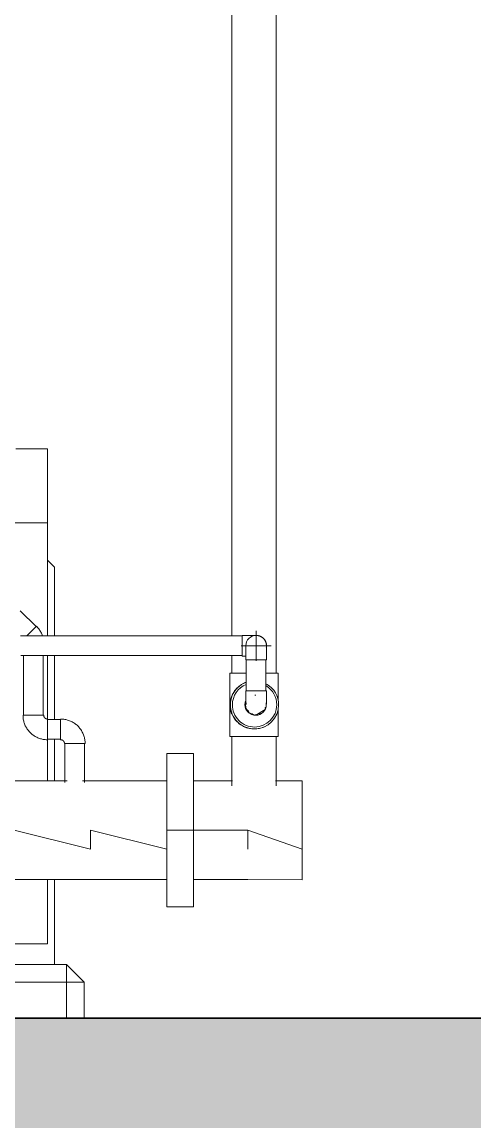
# Model space of a CAD drawing. Header units: centimetres. Extents: x -11896 to 2794, y -437 to 1921.
# Drawn here: x 910.6 to 987, y 76.6 to 262.4 of the extents above; entities that cross this region are included whole.
import ezdxf

# ---------------------------------------------------------------- set-up
doc = ezdxf.new("R2010")
doc.units = ezdxf.units.CM
doc.linetypes.add('Centre', pattern=[3.175, 0.635, -0.475, 1.59, -0.475])
for name, color, linetype, lineweight in [('A-FLOR', 7, 'Continuous', 9), ('A-FLOR-LEVL', 7, 'Continuous', 9), ('A-FLOR-PATT', 7, 'Continuous', 35), ('G-IMPT', 7, 'Continuous', 9), ('M-EQPM', 7, 'Continuous', 9), ('P-PIPE', 7, 'Continuous', 9), ('P-PIPE-CNTR', 7, 'Continuous', 9)]:
    doc.layers.add(name, color=color, linetype=linetype, lineweight=lineweight)

# ---------------------------------------------------------------- blocks, each defined once
blk = doc.blocks.new('PQ_RVR_EST-01_ZZ_ZZ_MO_T_A_rvt-2-Sección 2-2')
at = {"layer": 'A-FLOR-PATT', "lineweight": 9, "true_color": 0x9a9a9a}
blk.add_hatch(color=253, dxfattribs=at).paths.add_polyline_path([(-115.52, 44), (-115.52, 94), (-5125.17, 94), (-5125.17, 44), (-133.39, 44)])
at = {"layer": 'A-FLOR', "lineweight": 35}
blk.add_line((-327.25, 94), (-1483.52, 94), dxfattribs=at)
blk = doc.blocks.new('Family1 - Part1_dwg-1350417-Sección 2-2')
at = {"layer": 'G-IMPT'}
for p, q in [((-541.08, 190.21), (-535.72, 190.21)), ((-535.72, 177.7), (-535.72, 190.21)), ((-546.5, 177.7), (-535.72, 177.7)), ((-535.72, 158.6), (-535.72, 177.7)), ((-535.72, 171.42), (-534.55, 170.24)), ((-534.55, 170.24), (-534.55, 158.6)), ((-535.72, 144.47), (-535.72, 155.28)), ((-534.55, 155.28), (-534.55, 144.47)), ((-535.72, 134.09), (-535.72, 141.14)), ((-534.55, 141.14), (-534.55, 134.09)), ((-535.72, 106.53), (-535.72, 117.44)), ((-534.55, 103.06), (-534.55, 117.43)), ((-567.7, 106.53), (-535.72, 106.53)), ((-556.97, 103.06), (-532.55, 103.06)), ((-532.55, 100.06), (-532.55, 103.06)), ((-529.55, 100.06), (-532.55, 103.06)), ((-532.55, 100.06), (-556.32, 100.06)), ((-532.55, 94), (-532.55, 100.06)), ((-529.55, 100.06), (-532.55, 100.06)), ((-529.55, 100.06), (-529.55, 94))]:
    blk.add_line(p, q, dxfattribs=at)
blk = doc.blocks.new('Family1 - Family1-1350418-Sección 2-2')
blk.add_blockref('Family1 - Part1_dwg-1350417-Sección 2-2', (0, 0))
blk = doc.blocks.new('Bomba 5 - Bomba 5-1414660-Sección 2-2')
at = {"layer": 'M-EQPM'}
for p, q in [((-515.59, 138.08), (-515.59, 138.72)), ((-515.59, 138.08), (-515.59, 138.72)), ((-515.59, 138.72), (-511.09, 138.72)), ((-515.59, 136.24), (-515.59, 138.08)), ((-515.59, 136.24), (-515.59, 138.08)), ((-511.09, 138.72), (-511.09, 138.08)), ((-511.09, 138.08), (-511.09, 138.72)), ((-511.09, 138.08), (-511.09, 136.24)), ((-511.09, 136.24), (-511.09, 138.08)), ((-515.59, 133.38), (-515.59, 136.24)), ((-515.59, 133.38), (-515.59, 136.24)), ((-511.09, 136.24), (-511.09, 133.38)), ((-511.09, 133.38), (-511.09, 136.24)), ((-532.44, 134.09), (-541.39, 134.08)), ((-528.49, 134.09), (-529.84, 134.09)), ((-515.59, 134.1), (-528.49, 134.09)), ((-511.09, 134.1), (-504.48, 134.11)), ((-497.24, 134.11), (-492.7, 134.12)), ((-492.7, 134.12), (-492.7, 133.48)), ((-492.7, 133.48), (-492.7, 134.12)), ((-515.59, 129.76), (-515.59, 133.38)), ((-515.59, 129.76), (-515.59, 133.38)), ((-511.09, 133.38), (-511.09, 129.76)), ((-511.09, 129.76), (-511.09, 133.38)), ((-492.7, 133.48), (-492.7, 131.67)), ((-492.7, 131.67), (-492.7, 133.48)), ((-492.7, 131.67), (-492.7, 128.96)), ((-492.7, 128.96), (-492.7, 131.67)), ((-515.59, 125.76), (-515.59, 129.76)), ((-515.59, 125.76), (-515.59, 129.76)), ((-511.09, 129.76), (-511.09, 125.76)), ((-511.09, 125.76), (-511.09, 129.76)), ((-492.7, 128.96), (-492.7, 125.76)), ((-492.7, 128.96), (-492.7, 125.76)), ((-528.49, 122.57), (-541.39, 125.76)), ((-541.39, 125.76), (-528.49, 122.57)), ((-528.49, 125.76), (-515.59, 122.57)), ((-528.49, 125.76), (-528.49, 122.57)), ((-515.59, 122.57), (-528.49, 125.76)), ((-528.49, 125.76), (-528.49, 122.57)), ((-515.59, 121.76), (-515.59, 125.76)), ((-515.59, 125.76), (-511.09, 125.76)), ((-515.59, 125.76), (-511.09, 125.76)), ((-515.59, 121.76), (-515.59, 125.76)), ((-511.09, 125.76), (-501.9, 125.76)), ((-511.09, 125.76), (-501.9, 125.76)), ((-511.09, 125.76), (-511.09, 121.76)), ((-511.09, 121.76), (-511.09, 125.76)), ((-501.9, 122.57), (-501.9, 125.76)), ((-501.9, 122.57), (-501.9, 125.76)), ((-501.9, 125.76), (-492.7, 122.56)), ((-492.7, 122.56), (-501.9, 125.76)), ((-492.7, 125.76), (-492.7, 122.56)), ((-492.7, 125.76), (-492.7, 122.56)), ((-515.59, 118.15), (-515.59, 121.76)), ((-515.59, 118.15), (-515.59, 121.76)), ((-511.09, 121.76), (-511.09, 118.15)), ((-511.09, 118.15), (-511.09, 121.76)), ((-492.7, 122.56), (-492.7, 119.85)), ((-492.7, 122.56), (-492.7, 119.85)), ((-492.7, 119.85), (-492.7, 118.04)), ((-492.7, 119.85), (-492.7, 118.04)), ((-541.39, 117.44), (-528.49, 117.43)), ((-528.49, 117.43), (-515.59, 117.42)), ((-515.59, 115.28), (-515.59, 118.15)), ((-515.59, 115.28), (-515.59, 118.15)), ((-511.09, 118.15), (-511.09, 115.28)), ((-511.09, 115.28), (-511.09, 118.15)), ((-511.09, 117.42), (-501.9, 117.41)), ((-501.9, 117.41), (-492.7, 117.4)), ((-492.7, 118.04), (-492.7, 117.4)), ((-492.7, 118.04), (-492.7, 117.4)), ((-515.59, 113.44), (-515.59, 115.28)), ((-515.59, 113.44), (-515.59, 115.28)), ((-511.09, 115.28), (-511.09, 113.44)), ((-511.09, 113.44), (-511.09, 115.28)), ((-515.59, 112.81), (-515.59, 113.44)), ((-515.59, 112.81), (-515.59, 113.44)), ((-511.09, 113.44), (-511.09, 112.81)), ((-511.09, 112.81), (-511.09, 113.44)), ((-515.59, 112.81), (-511.09, 112.81))]:
    blk.add_line(p, q, dxfattribs=at)
blk = doc.blocks.new('Cobre - Codo - CO - Codo-V139-Sección 2-2')
at = {"layer": 'P-PIPE', "color": 6, "true_color": 0xff00ff}
for p, q in [((-537.6, 160.24), (-538.84, 159)), ((-537.6, 160.24), (-537.64, 160.2)), ((-538.84, 159), (-539.16, 158.68))]:
    blk.add_line(p, q, dxfattribs=at)
at = {"layer": 'P-PIPE', "color": 6, "true_color": 0xff00ff, "flags": 128}
blk.add_lwpolyline([(-536.6, 158.62), (-536.65, 158.77), (-536.71, 158.93), (-536.78, 159.08), (-536.86, 159.23), (-536.93, 159.37), (-537.02, 159.51), (-537.11, 159.65), (-537.21, 159.79), (-537.31, 159.92), (-537.41, 160.04), (-537.53, 160.17), (-537.6, 160.24)], dxfattribs=at)
blk = doc.blocks.new('Cobre - Codo - CO - Codo-V98-Sección 2-2')
at = {"layer": 'P-PIPE', "color": 6, "true_color": 0xff00ff}
for p, q in [((-549.93, 197.36), (-549.99, 197.36)), ((-548.24, 197.36), (-549.99, 197.36)), ((-546.49, 197.36), (-548.24, 197.36)), ((-546.49, 197.36), (-546.55, 197.36)), ((-550.63, 196.72), (-550.63, 194.97)), ((-550.63, 196.72), (-550.63, 196.66)), ((-550.63, 194.97), (-550.63, 193.23)), ((-550.63, 193.29), (-550.63, 193.23))]:
    blk.add_line(p, q, dxfattribs=at)
at = {"layer": 'P-PIPE', "color": 6, "true_color": 0xff00ff, "flags": 128}
for points in [[(-549.99, 197.36), (-549.99, 197.33), (-549.99, 197.31), (-550, 197.28), (-550, 197.26), (-550.01, 197.23), (-550.01, 197.21), (-550.02, 197.18), (-550.02, 197.16), (-550.03, 197.13), (-550.04, 197.11), (-550.05, 197.09), (-550.06, 197.07), (-550.08, 197.04), (-550.09, 197.02), (-550.1, 197), (-550.12, 196.98), (-550.13, 196.96), (-550.15, 196.94), (-550.17, 196.92), (-550.19, 196.9), (-550.2, 196.89), (-550.22, 196.87), (-550.24, 196.85), (-550.26, 196.84), (-550.28, 196.82), (-550.31, 196.81), (-550.33, 196.8), (-550.35, 196.79), (-550.37, 196.78), (-550.4, 196.77), (-550.42, 196.76), (-550.45, 196.75), (-550.47, 196.74), (-550.49, 196.74), (-550.52, 196.73), (-550.54, 196.73), (-550.57, 196.73), (-550.6, 196.72), (-550.62, 196.72), (-550.63, 196.72)], [(-550.63, 193.23), (-550.46, 193.23), (-550.3, 193.24), (-550.13, 193.26), (-549.97, 193.28), (-549.81, 193.31), (-549.65, 193.34), (-549.49, 193.39), (-549.33, 193.44), (-549.17, 193.49), (-549.02, 193.55), (-548.87, 193.62), (-548.72, 193.69), (-548.57, 193.77), (-548.43, 193.86), (-548.29, 193.95), (-548.16, 194.04), (-548.03, 194.15), (-547.9, 194.25), (-547.78, 194.36), (-547.66, 194.48), (-547.55, 194.6), (-547.44, 194.73), (-547.34, 194.85), (-547.24, 194.99), (-547.15, 195.13), (-547.06, 195.27), (-546.98, 195.41), (-546.91, 195.56), (-546.84, 195.71), (-546.78, 195.86), (-546.72, 196.02), (-546.67, 196.17), (-546.62, 196.33), (-546.59, 196.49), (-546.56, 196.66), (-546.53, 196.82), (-546.51, 196.98), (-546.5, 197.15), (-546.5, 197.31), (-546.49, 197.36)]]:
    blk.add_lwpolyline(points, dxfattribs=at)
blk = doc.blocks.new('Cobre - Codo - CO - Codo-V140-Sección 2-2')
at = {"layer": 'P-PIPE', "color": 6, "true_color": 0xff00ff}
for p, q in [((-533.52, 144.56), (-533.52, 142.81)), ((-533.52, 144.56), (-533.52, 144.5)), ((-533.52, 142.81), (-533.52, 141.06)), ((-533.52, 141.12), (-533.52, 141.06)), ((-532.89, 140.42), (-531.14, 140.42)), ((-532.89, 140.42), (-532.83, 140.42)), ((-531.14, 140.42), (-529.39, 140.42)), ((-529.45, 140.42), (-529.39, 140.42))]:
    blk.add_line(p, q, dxfattribs=at)
at = {"layer": 'P-PIPE', "color": 6, "true_color": 0xff00ff, "flags": 128}
for points in [[(-529.39, 140.42), (-529.39, 140.59), (-529.4, 140.75), (-529.42, 140.92), (-529.44, 141.08), (-529.47, 141.24), (-529.51, 141.41), (-529.55, 141.56), (-529.6, 141.72), (-529.65, 141.88), (-529.71, 142.03), (-529.78, 142.18), (-529.86, 142.33), (-529.93, 142.48), (-530.02, 142.62), (-530.11, 142.76), (-530.21, 142.89), (-530.31, 143.02), (-530.41, 143.15), (-530.53, 143.27), (-530.64, 143.39), (-530.76, 143.5), (-530.89, 143.61), (-531.02, 143.71), (-531.15, 143.81), (-531.29, 143.9), (-531.43, 143.99), (-531.57, 144.07), (-531.72, 144.14), (-531.87, 144.21), (-532.02, 144.27), (-532.18, 144.33), (-532.34, 144.38), (-532.5, 144.43), (-532.66, 144.46), (-532.82, 144.5), (-532.98, 144.52), (-533.15, 144.54), (-533.31, 144.55), (-533.48, 144.56), (-533.52, 144.56)], [(-533.52, 141.06), (-533.5, 141.06), (-533.47, 141.06), (-533.44, 141.05), (-533.42, 141.05), (-533.39, 141.05), (-533.37, 141.04), (-533.35, 141.03), (-533.32, 141.03), (-533.3, 141.02), (-533.27, 141.01), (-533.25, 141), (-533.23, 140.99), (-533.21, 140.97), (-533.18, 140.96), (-533.16, 140.95), (-533.14, 140.93), (-533.12, 140.92), (-533.1, 140.9), (-533.08, 140.88), (-533.07, 140.87), (-533.05, 140.85), (-533.03, 140.83), (-533.02, 140.81), (-533, 140.79), (-532.99, 140.77), (-532.97, 140.74), (-532.96, 140.72), (-532.95, 140.7), (-532.94, 140.68), (-532.93, 140.65), (-532.92, 140.63), (-532.91, 140.6), (-532.91, 140.58), (-532.9, 140.56), (-532.9, 140.53), (-532.89, 140.51), (-532.89, 140.48), (-532.89, 140.46), (-532.89, 140.43), (-532.89, 140.42)]]:
    blk.add_lwpolyline(points, dxfattribs=at)
blk = doc.blocks.new('Cobre - Codo - CO - Codo-V143-Sección 2-2')
at = {"layer": 'P-PIPE', "color": 6, "true_color": 0xff00ff}
for p, q in [((-502.88, 158.69), (-502.88, 156.95)), ((-502.88, 156.95), (-502.88, 155.2))]:
    blk.add_line(p, q, dxfattribs=at)
at = {"layer": 'P-PIPE', "color": 6, "true_color": 0xff00ff, "flags": 128}
for points in [[(-502.88, 158.69), (-502.78, 158.69), (-502.69, 158.69), (-502.59, 158.69), (-502.5, 158.69), (-502.4, 158.69), (-502.31, 158.69), (-502.22, 158.69), (-502.13, 158.69), (-502.04, 158.69), (-501.95, 158.69), (-501.86, 158.69), (-501.78, 158.69), (-501.69, 158.69), (-501.61, 158.69), (-501.53, 158.69), (-501.45, 158.69), (-501.38, 158.69), (-501.31, 158.69), (-501.24, 158.69), (-501.17, 158.69), (-501.1, 158.69), (-501.04, 158.69), (-500.98, 158.69), (-500.92, 158.69), (-500.87, 158.69), (-500.82, 158.69), (-500.78, 158.69), (-500.73, 158.69), (-500.69, 158.69), (-500.66, 158.69), (-500.62, 158.69), (-500.59, 158.69), (-500.57, 158.69), (-500.55, 158.69), (-500.53, 158.69), (-500.51, 158.69), (-500.5, 158.69), (-500.5, 158.69), (-500.49, 158.69)], [(-500.42, 158.69), (-500.35, 158.69), (-500.28, 158.68), (-500.22, 158.67), (-500.15, 158.66), (-500.08, 158.64), (-500.01, 158.63), (-499.94, 158.61), (-499.88, 158.58), (-499.81, 158.56), (-499.75, 158.53), (-499.69, 158.5), (-499.62, 158.46), (-499.56, 158.43), (-499.51, 158.39), (-499.45, 158.35), (-499.39, 158.31), (-499.34, 158.26), (-499.29, 158.21), (-499.24, 158.16), (-499.19, 158.11), (-499.15, 158.06), (-499.1, 158.01), (-499.06, 157.95), (-499.02, 157.89), (-498.99, 157.83), (-498.95, 157.77), (-498.92, 157.71), (-498.89, 157.64), (-498.86, 157.58), (-498.84, 157.51), (-498.82, 157.45), (-498.8, 157.38), (-498.78, 157.31), (-498.77, 157.24), (-498.76, 157.17), (-498.75, 157.1), (-498.75, 157.03), (-498.75, 156.96), (-498.74, 156.95)], [(-498.74, 156.95), (-498.75, 156.88), (-498.75, 156.81), (-498.76, 156.74), (-498.77, 156.67), (-498.78, 156.6)], [(-502.19, 155.2), (-502.29, 155.2), (-502.38, 155.2), (-502.47, 155.2), (-502.57, 155.2), (-502.66, 155.2), (-502.76, 155.2), (-502.85, 155.2), (-502.88, 155.2)]]:
    blk.add_lwpolyline(points, dxfattribs=at)
at = {"layer": 'P-PIPE', "color": 6, "true_color": 0xff00ff}
for start, end in [(90, 180), (0, 90), (180, 190.6807), (349.3193, 360)]:
    blk.add_arc((-500.49, 156.95), 1.75, start, end, dxfattribs=at)
blk = doc.blocks.new('Cobre - Codo - CO - Codo-V144-Sección 2-2')
at = {"layer": 'P-PIPE', "color": 6, "true_color": 0xff00ff}
for p, q in [((-502.24, 154.56), (-500.49, 154.56)), ((-500.49, 154.56), (-498.74, 154.56))]:
    blk.add_line(p, q, dxfattribs=at)
at = {"layer": 'P-PIPE', "color": 6, "true_color": 0xff00ff, "flags": 128}
for points in [[(-502.24, 156.95), (-502.24, 156.94), (-502.24, 156.94), (-502.24, 156.93), (-502.24, 156.92), (-502.24, 156.9), (-502.24, 156.88), (-502.24, 156.85), (-502.24, 156.82), (-502.24, 156.79), (-502.24, 156.76), (-502.24, 156.72), (-502.24, 156.68), (-502.24, 156.63), (-502.24, 156.58), (-502.24, 156.53), (-502.24, 156.47), (-502.24, 156.42), (-502.24, 156.35), (-502.24, 156.29), (-502.24, 156.22), (-502.24, 156.15), (-502.24, 156.08), (-502.24, 156.01), (-502.24, 155.93), (-502.24, 155.85), (-502.24, 155.77), (-502.24, 155.69), (-502.24, 155.6), (-502.24, 155.51), (-502.24, 155.43), (-502.24, 155.34), (-502.24, 155.25), (-502.24, 155.15), (-502.24, 155.06), (-502.24, 154.97), (-502.24, 154.87), (-502.24, 154.78), (-502.24, 154.68), (-502.24, 154.59), (-502.24, 154.56)], [(-498.74, 154.56), (-498.74, 154.66), (-498.74, 154.75), (-498.74, 154.85), (-498.74, 154.94), (-498.74, 155.04), (-498.74, 155.13), (-498.74, 155.22), (-498.74, 155.31), (-498.74, 155.4), (-498.74, 155.49), (-498.74, 155.58), (-498.74, 155.66), (-498.74, 155.75), (-498.74, 155.83), (-498.74, 155.91), (-498.74, 155.99), (-498.74, 156.06), (-498.74, 156.13), (-498.74, 156.2), (-498.74, 156.27), (-498.74, 156.34), (-498.74, 156.4), (-498.74, 156.46), (-498.74, 156.51), (-498.74, 156.57), (-498.74, 156.62), (-498.74, 156.66), (-498.74, 156.71), (-498.74, 156.75), (-498.74, 156.78), (-498.74, 156.82), (-498.74, 156.85), (-498.74, 156.87), (-498.74, 156.89), (-498.74, 156.91), (-498.74, 156.93), (-498.74, 156.94), (-498.74, 156.94), (-498.74, 156.95)]]:
    blk.add_lwpolyline(points, dxfattribs=at)
at = {"layer": 'P-PIPE', "color": 6, "true_color": 0xff00ff}
for start, end in [(90, 180), (0, 90), (180, 190.6807), (349.3193, 0)]:
    blk.add_arc((-500.49, 156.95), 1.75, start, end, dxfattribs=at)
blk = doc.blocks.new('Cobre - Codo - CO - Codo-V145-Sección 2-2')
at = {"layer": 'P-PIPE', "color": 6, "true_color": 0xff00ff}
for p, q in [((-500.46, 149.33), (-502.24, 149.33)), ((-498.74, 149.33), (-500.46, 149.33)), ((-498.75, 149.33), (-498.81, 149.33))]:
    blk.add_line(p, q, dxfattribs=at)
at = {"layer": 'P-PIPE', "color": 6, "true_color": 0xff00ff, "flags": 128}
for points in [[(-502.27, 147.15), (-502.27, 147.16), (-502.27, 147.17), (-502.27, 147.19), (-502.27, 147.22), (-502.27, 147.25), (-502.27, 147.28), (-502.26, 147.32), (-502.26, 147.37), (-502.26, 147.42), (-502.26, 147.47), (-502.26, 147.52), (-502.26, 147.58), (-502.26, 147.64), (-502.26, 147.71), (-502.25, 147.78), (-502.25, 147.85), (-502.25, 147.92), (-502.25, 147.99), (-502.25, 148.07), (-502.25, 148.15), (-502.25, 148.23), (-502.25, 148.32), (-502.25, 148.4), (-502.25, 148.49), (-502.24, 148.58), (-502.24, 148.67), (-502.24, 148.76), (-502.24, 148.85), (-502.24, 148.94), (-502.24, 149.03), (-502.24, 149.13), (-502.24, 149.22), (-502.24, 149.31), (-502.24, 149.33)], [(-500.54, 145.2), (-498.97, 146.18), (-498.84, 146.54), (-498.81, 146.68), (-498.8, 146.77), (-498.79, 146.83), (-498.79, 146.88), (-498.78, 146.92), (-498.78, 146.96), (-498.78, 147.01), (-498.78, 147.05), (-498.77, 147.1), (-498.77, 147.15), (-498.77, 147.2), (-498.77, 147.26), (-498.77, 147.31), (-498.76, 147.37), (-498.76, 147.43), (-498.76, 147.5), (-498.76, 147.57), (-498.76, 147.64), (-498.76, 147.71), (-498.76, 147.78), (-498.75, 147.86), (-498.75, 147.94), (-498.75, 148.02), (-498.75, 148.1), (-498.75, 148.19), (-498.75, 148.27), (-498.75, 148.36), (-498.75, 148.45), (-498.75, 148.54), (-498.75, 148.64), (-498.75, 148.73), (-498.75, 148.82), (-498.75, 148.92), (-498.75, 149.01), (-498.75, 149.11), (-498.74, 149.21), (-498.74, 149.3), (-498.74, 149.33)]]:
    blk.add_lwpolyline(points, dxfattribs=at)
at = {"layer": 'P-PIPE', "color": 6, "true_color": 0xff00ff}
for start_param, end_param in [(1.385446, 1.570796), (1.570796, 3.141593), (3.141593, 4.712389), (4.712389, 4.900359)]:
    blk.add_ellipse((-500.54, 146.95), major_axis=(0, 1.75), ratio=0.99981, start_param=start_param, end_param=end_param, dxfattribs=at)
blk = doc.blocks.new('Cobre - Tee - CO - Tee-V146-Sección 2-2')
at = {"layer": 'P-PIPE', "color": 6, "true_color": 0xff00ff}
for p, q in [((-504.93, 152.29), (-504.93, 141.61)), ((-502.17, 152.29), (-504.93, 152.29)), ((-496.79, 152.29), (-498.76, 152.29)), ((-496.79, 147.73), (-496.79, 152.29)), ((-496.79, 141.61), (-496.79, 146.16)), ((-504.93, 141.61), (-500.78, 141.61)), ((-500.78, 142.88), (-500.76, 142.88)), ((-500.78, 141.61), (-496.79, 141.61))]:
    blk.add_line(p, q, dxfattribs=at)
for start_param, end_param in [(0.350979, 0.783929), (0.785398, 1.570796), (4.712389, 5.759587), (1.570796, 2.356194), (3.141593, 4.712389), (2.357663, 3.141593)]:
    blk.add_ellipse((-500.76, 146.95), major_axis=(0, 4.07), ratio=0.99981, start_param=start_param, end_param=end_param, dxfattribs=at)
for points, knots in [([(-502.81, 150.48), (-502.8, 150.49), (-502.73, 150.52), (-502.61, 150.59), (-502.43, 150.67), (-502.27, 150.73), (-502.18, 150.77), (-502.16, 150.78)], [0.71829322, 0.71829322, 0.71829322, 0.71829322, 0.72222222, 0.75, 0.77777778, 0.80555556, 0.81727743, 0.81727743, 0.81727743, 0.81727743]), ([(-504.93, 146.95), (-504.93, 147.15), (-504.89, 147.55), (-504.74, 148.16), (-504.49, 148.75), (-504.21, 149.22), (-503.92, 149.57), (-503.68, 149.83), (-503.46, 150.03), (-503.27, 150.19), (-503.16, 150.26), (-503.11, 150.29)], [0, 0, 0, 0, 0.1111111, 0.2222222, 0.3333333, 0.4444444, 0.5, 0.5555556, 0.6111111, 0.6388889, 0.6666667, 0.6666667, 0.6666667, 0.6666667]), ([(-503.11, 143.6), (-503.16, 143.63), (-503.27, 143.71), (-503.46, 143.86), (-504.04, 144.38), (-504.56, 145.19), (-504.87, 146.18), (-504.93, 146.69), (-504.93, 146.95)], [0.3333333, 0.3333333, 0.3333333, 0.3333333, 0.3611111, 0.3888889, 0.4444444, 0.7222222, 0.8611111, 1, 1, 1, 1]), ([(-501.9, 143.03), (-501.95, 143.05), (-502.06, 143.08), (-502.24, 143.14), (-502.43, 143.22), (-502.61, 143.3), (-502.73, 143.37), (-502.8, 143.4), (-502.81, 143.41)], [0.1471816, 0.1471816, 0.1471816, 0.1471816, 0.1666667, 0.1944444, 0.2222222, 0.25, 0.2777778, 0.2817068, 0.2817068, 0.2817068, 0.2817068]), ([(-498.97, 143.3), (-499.03, 143.27), (-499.15, 143.22), (-499.3, 143.16), (-499.38, 143.13), (-499.41, 143.12)], [0.75, 0.75, 0.75, 0.75, 0.77777778, 0.80555556, 0.81560626, 0.81560626, 0.81560626, 0.81560626]), ([(-500.78, 142.88), (-501.07, 142.88), (-501.42, 142.91), (-501.75, 142.99), (-501.8, 143)], [0, 0, 0, 0, 0.1111111, 0.1333359, 0.1333359, 0.1333359, 0.1333359])]:
    blk.add_open_spline(points, degree=3, knots=knots, dxfattribs=at)
blk.add_open_spline([(-499.93, 142.97), (-500.21, 142.91), (-500.49, 142.88), (-500.78, 142.88)], degree=3, dxfattribs=at)
blk = doc.blocks.new('Cobre - Reduccíon - CO - Reduccion-1433288-Sección 2-2')
at = {"layer": 'P-PIPE', "color": 6, "true_color": 0xff00ff}
for start_param, end_param in [(0.388799, 1.570796), (4.712389, 5.738104), (1.570796, 3.141593), (3.141593, 4.712389)]:
    blk.add_ellipse((-500.76, 146.95), major_axis=(0, 3.75), ratio=0.99981, start_param=start_param, end_param=end_param, dxfattribs=at)
blk = doc.blocks.new('PQ_RVR_MEP-01_ZZ_ZZ_MO_T_A_rvt-2-Sección 2-2')
at = {"layer": 'P-PIPE', "color": 6, "true_color": 0xff00ff}
for p, q in [((-504.61, 587.88), (-504.61, 158.61)), ((-497.11, 152.29), (-497.11, 587.88)), ((-537.66, 160.18), (-540.34, 162.86)), ((-502.88, 158.61), (-540.28, 158.61)), ((-540.25, 155.28), (-502.88, 155.28)), ((-539.8, 155.28), (-539.8, 145.19)), ((-536.47, 145.19), (-536.47, 155.28)), ((-504.61, 155.28), (-504.61, 152.29)), ((-502.16, 154.56), (-502.16, 149.33)), ((-498.83, 149.33), (-498.83, 154.56)), ((-500.54, 148.61), (-500.72, 148.61)), ((-500.72, 145.28), (-500.54, 145.28)), ((-533.52, 144.47), (-535.75, 144.47)), ((-504.61, 141.61), (-504.61, 133.24)), ((-497.11, 133.25), (-497.11, 141.61)), ((-535.75, 141.14), (-533.52, 141.14)), ((-532.8, 140.42), (-532.8, 133.8)), ((-529.47, 133.8), (-529.47, 140.42))]:
    blk.add_line(p, q, dxfattribs=at)
for centre, start_param, end_param in [((-500.72, 146.95), 1.197038, 1.570796), ((-500.72, 146.95), 1.570796, 3.040301), ((-500.54, 146.95), 1.373593, 1.570796), ((-500.54, 146.95), 2.094395, 2.356194), ((-500.54, 146.95), 2.617994, 2.879793), ((-500.54, 146.95), 3.477278, 3.665191), ((-500.54, 146.95), 4.364652, 4.45059)]:
    blk.add_ellipse(centre, major_axis=(0, 1.67), ratio=0.99981, start_param=start_param, end_param=end_param, dxfattribs=at)
at = {"layer": 'P-PIPE-CNTR', "color": 6, "true_color": 0xff00ff}
for p, q in [((-500.49, 154.41), (-500.49, 159.49)), ((-503.03, 156.95), (-497.95, 156.95))]:
    blk.add_line(p, q, dxfattribs=at)
at = {"layer": 'M-EQPM', "lineweight": 9}
for name in ['Family1 - Family1-1350418-Sección 2-2', 'Bomba 5 - Bomba 5-1414660-Sección 2-2']:
    blk.add_blockref(name, (0, 0), dxfattribs=at)
at = {"layer": 'P-PIPE', "lineweight": 9}
for name in ['Cobre - Codo - CO - Codo-V139-Sección 2-2', 'Cobre - Codo - CO - Codo-V143-Sección 2-2', 'Cobre - Codo - CO - Codo-V144-Sección 2-2', 'Cobre - Tee - CO - Tee-V146-Sección 2-2', 'Cobre - Reduccíon - CO - Reduccion-1433288-Sección 2-2', 'Cobre - Codo - CO - Codo-V145-Sección 2-2', 'Cobre - Codo - CO - Codo-V140-Sección 2-2']:
    blk.add_blockref(name, (0, 0), dxfattribs=at)
at = {"layer": 'P-PIPE', "lineweight": 9, "rotation": 270}
blk.add_blockref('Cobre - Codo - CO - Codo-V98-Sección 2-2', (-733.11, -405.44), dxfattribs=at)

msp = doc.modelspace()

# ---------------------------------------------------------------- hatches: boundary and pattern name
at = {"layer": 'A-FLOR-PATT', "lineweight": 9, "true_color": 0x9a9a9a}
msp.add_hatch(color=253, dxfattribs=at).paths.add_polyline_path([(1317.265, 44), (1317.265, 94), (-3674.508, 94), (-3674.508, 44), (1261.618, 44)])

# ---------------------------------------------------------------- linework, layer by layer
at = {"layer": 'A-FLOR', "lineweight": 35}
msp.add_line((-32.858, 94), (1123.413, 94), dxfattribs=at)
at = {"layer": 'A-FLOR-LEVL', "color": 253, "linetype": 'Centre', "true_color": 0xaaaaaa}
msp.add_line((-4027.666, 94), (1679.934, 94), dxfattribs=at)

# ---------------------------------------------------------------- block references
at = {"lineweight": 5}
for name in ['PQ_RVR_EST-01_ZZ_ZZ_MO_T_A_rvt-2-Sección 2-2', 'PQ_RVR_MEP-01_ZZ_ZZ_MO_T_A_rvt-2-Sección 2-2']:
    msp.add_blockref(name, (1450.659, 0), dxfattribs=at)

doc.saveas('drawing.dxf')
